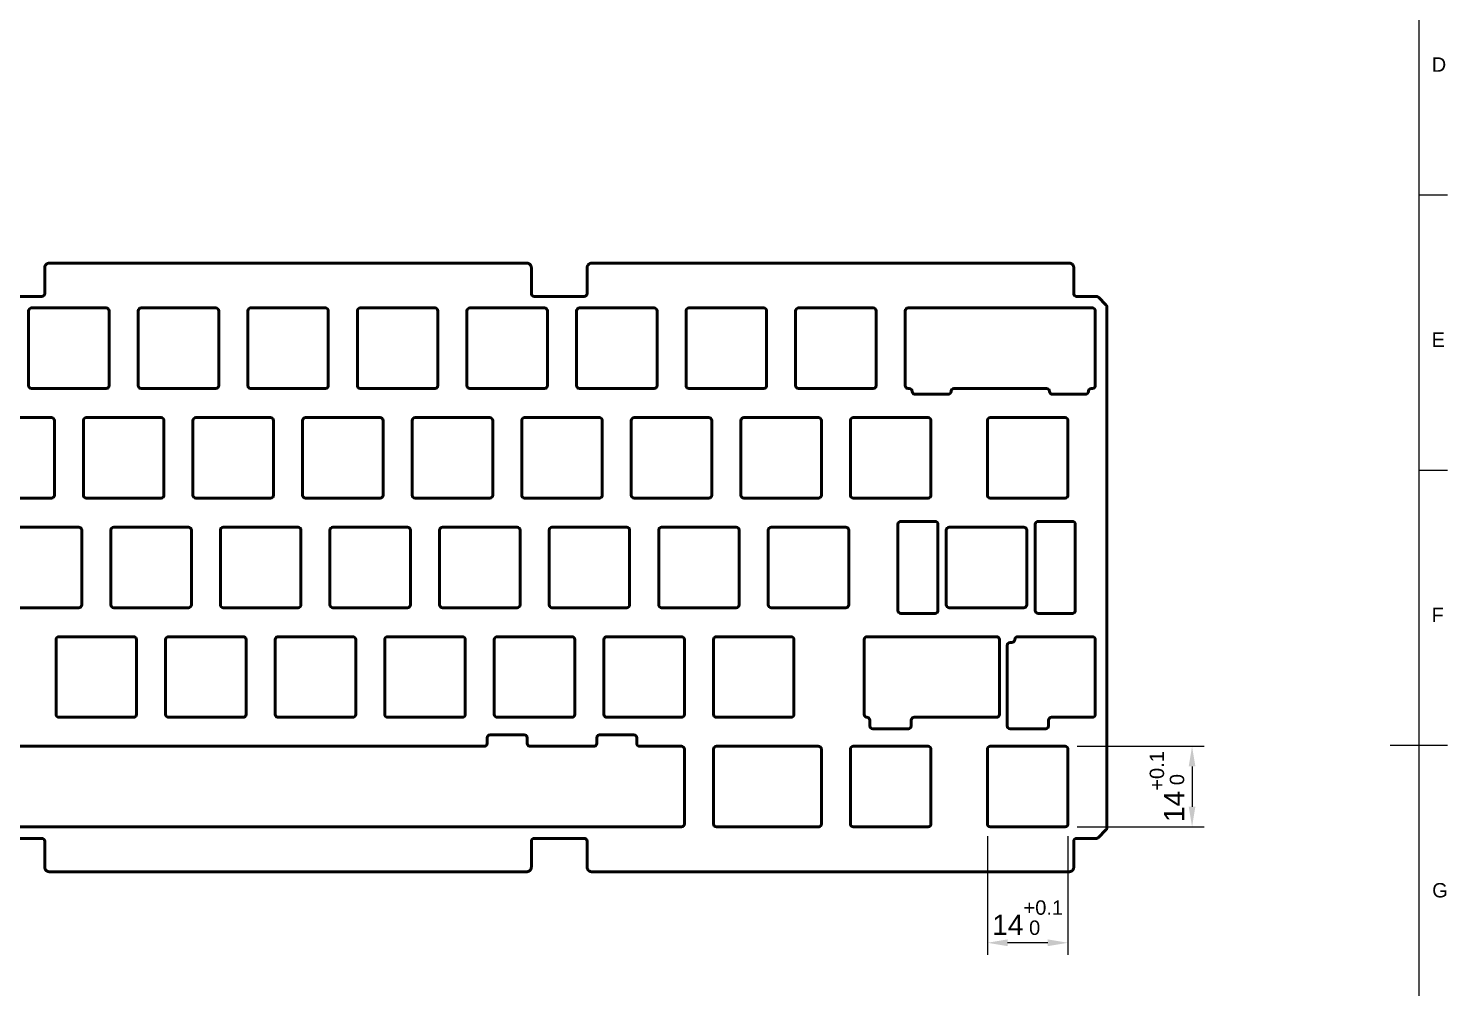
# Model space of a CAD drawing. Header units: millimetres. Extents: x 0 to 420, y 0 to 594.
# Drawn here: x 168.3 to 415, y 254.9 to 421.6 of the extents above; entities that cross this region are included whole.
import ezdxf

# ---------------------------------------------------------------- set-up
doc = ezdxf.new("R2010")
doc.units = ezdxf.units.MM
doc.header["$LTSCALE"] = 0.75
for name, color, linetype, lineweight in [('BORDER', 7, 'Continuous', 25), ('FD_Dimensions', 7, 'Continuous', 25), ('Visible', 7, 'Continuous', 50)]:
    doc.layers.add(name, color=color, linetype=linetype, lineweight=lineweight)
doc.styles.get("Standard").update_dxf_attribs({"font": 'arial.ttf'})
doc.dimstyles.new('Dim-ISO-25', dxfattribs={"dimtxt": 3.5, "dimasz": 3.5, "dimexe": 2.1, "dimexo": 2.1, "dimgap": 1.4, "dimtad": 1, "dimdsep": 46, "dimtxsty": 'Standard', "dimcen": 0, "dimazin": 2, "dimtp": 0.1, "dimtm": 0.1, "dimtfac": 0.714286, "dimtmove": 0, "dimatfit": 3, "dimfxl": 1, "dimarcsym": 0})

# ---------------------------------------------------------------- blocks, each defined once
blk = doc.blocks.new('ISO_A2(P)_SHEET')
for p, q in [((410, 584), (410, 10)), ((410, 392.67), (415, 392.67)), ((410, 344.83), (415, 344.83)), ((405, 297), (415, 297))]:
    blk.add_line(p, q)
for s, p in [('D', (412.23, 414.08)), ('E', (412.22, 366.25)), ('F', (412.21, 318.42)), ('G', (412.31, 270.54))]:
    blk.add_text(s, height=2.5).set_placement(p)
blk = doc.blocks.new('*D10')
at = {"layer": 'Defpoints', "color": 0, "transparency": 16777216}
for p in [(348.49, 296.81), (348.49, 282.81), (370.57, 282.81)]:
    blk.add_point(p, dxfattribs=at)
at = {"layer": 'FD_Dimensions', "color": 0, "lineweight": -2, "transparency": 16777216}
for p, q in [((350.59, 296.81), (372.67, 296.81)), ((370.57, 293.31), (370.57, 286.31)), ((350.59, 282.81), (372.67, 282.81))]:
    blk.add_line(p, q, dxfattribs=at)
at = {"layer": 'FD_Dimensions', "color": 0, "transparency": 16777216}
for points in [[(369.99, 293.31), (371.15, 293.31), (370.57, 296.81)], [(369.99, 286.31), (371.15, 286.31), (370.57, 282.81)]]:
    blk.add_solid(points, dxfattribs=at)
at = {"layer": 'FD_Dimensions', "color": 0, "transparency": 16777216, "insert": (366.2, 289.81), "char_height": 3.5, "attachment_point": 5, "rotation": 90}
blk.add_mtext('14{\\H0.71429x;\\S+0.1^  0;}', dxfattribs=at)
blk = doc.blocks.new('*D11')
at = {"layer": 'Defpoints', "color": 0, "transparency": 16777216}
for p in [(334.99, 283.31), (348.99, 283.31), (334.99, 262.66)]:
    blk.add_point(p, dxfattribs=at)
at = {"layer": 'FD_Dimensions', "color": 0, "lineweight": -2, "transparency": 16777216}
for p, q in [((334.99, 281.21), (334.99, 260.56)), ((348.99, 281.21), (348.99, 260.56)), ((345.49, 262.66), (338.49, 262.66))]:
    blk.add_line(p, q, dxfattribs=at)
at = {"layer": 'FD_Dimensions', "color": 0, "transparency": 16777216}
for points in [[(338.49, 263.24), (338.49, 262.07), (334.99, 262.66)], [(345.49, 263.24), (345.49, 262.07), (348.99, 262.66)]]:
    blk.add_solid(points, dxfattribs=at)
at = {"layer": 'FD_Dimensions', "color": 0, "transparency": 16777216, "insert": (341.99, 267.03), "char_height": 3.5, "attachment_point": 5}
blk.add_mtext('14{\\H0.71429x;\\S+0.1^  0;}', dxfattribs=at)

msp = doc.modelspace()

# ---------------------------------------------------------------- linework, layer by layer
at = {"layer": 'Visible'}
for p, q in [((171.102, 380.009), (171.102, 375.509)), ((254.902, 380.809), (171.902, 380.809)), ((255.702, 375.509), (255.702, 380.009)), ((265.403, 380.009), (265.403, 375.509)), ((349.202, 380.809), (266.203, 380.809)), ((350.002, 375.509), (350.002, 380.009)), ((170.602, 375.009), (161.901, 375.009)), ((168.802, 373.009), (181.802, 373.009)), ((187.852, 373.009), (200.852, 373.009)), ((206.902, 373.009), (219.902, 373.009)), ((225.952, 373.009), (238.952, 373.009)), ((245.002, 373.009), (258.002, 373.009)), ((264.903, 375.009), (256.202, 375.009)), ((264.052, 373.009), (277.052, 373.009)), ((283.102, 373.009), (296.102, 373.009)), ((302.152, 373.009), (315.152, 373.009)), ((321.202, 373.009), (353.252, 373.009)), ((353.945, 375.009), (350.502, 375.009)), ((355.605, 373.555), (354.298, 374.863)), ((355.752, 282.616), (355.752, 373.202)), ((168.302, 359.509), (168.302, 372.509)), ((182.302, 372.509), (182.302, 359.509)), ((187.352, 359.509), (187.352, 372.509)), ((201.352, 372.509), (201.352, 359.509)), ((206.402, 359.509), (206.402, 372.509)), ((220.402, 372.509), (220.402, 359.509)), ((225.452, 359.509), (225.452, 372.509)), ((239.452, 372.509), (239.452, 359.509)), ((244.502, 359.509), (244.502, 372.509)), ((258.502, 372.509), (258.502, 359.509)), ((263.552, 359.509), (263.552, 372.509)), ((277.552, 372.509), (277.552, 359.509)), ((282.602, 359.509), (282.602, 372.509)), ((296.602, 372.509), (296.602, 359.509)), ((301.652, 359.509), (301.652, 372.509)), ((315.652, 372.509), (315.652, 359.509)), ((320.702, 359.509), (320.702, 372.509)), ((353.752, 372.509), (353.752, 359.509)), ((181.802, 359.009), (168.802, 359.009)), ((200.852, 359.009), (187.852, 359.009)), ((219.902, 359.009), (206.902, 359.009)), ((238.952, 359.009), (225.952, 359.009)), ((258.002, 359.009), (245.002, 359.009)), ((277.052, 359.009), (264.052, 359.009)), ((296.102, 359.009), (283.102, 359.009)), ((315.152, 359.009), (302.152, 359.009)), ((321.414, 359.009), (321.202, 359.009)), ((328.164, 358.009), (322.414, 358.009)), ((345.29, 359.009), (329.164, 359.009)), ((352.04, 358.009), (346.29, 358.009)), ((353.252, 359.009), (353.04, 359.009)), ((159.277, 353.959), (172.277, 353.959)), ((172.777, 353.459), (172.777, 340.459)), ((177.827, 340.459), (177.827, 353.459)), ((178.327, 353.959), (191.327, 353.959)), ((191.827, 353.459), (191.827, 340.459)), ((196.877, 340.459), (196.877, 353.459)), ((197.377, 353.959), (210.377, 353.959)), ((210.877, 353.459), (210.877, 340.459)), ((215.927, 340.459), (215.927, 353.459)), ((216.427, 353.959), (229.427, 353.959)), ((229.927, 353.459), (229.927, 340.459)), ((234.977, 340.459), (234.977, 353.459)), ((235.477, 353.959), (248.477, 353.959)), ((248.977, 353.459), (248.977, 340.459)), ((254.027, 340.459), (254.027, 353.459)), ((254.527, 353.959), (267.527, 353.959)), ((268.027, 353.459), (268.027, 340.459)), ((273.077, 340.459), (273.077, 353.459)), ((273.577, 353.959), (286.577, 353.959)), ((287.077, 353.459), (287.077, 340.459)), ((292.127, 340.459), (292.127, 353.459)), ((292.627, 353.959), (305.627, 353.959)), ((306.127, 353.459), (306.127, 340.459)), ((311.177, 340.459), (311.177, 353.459)), ((311.677, 353.959), (324.677, 353.959)), ((325.177, 353.459), (325.177, 340.459)), ((334.989, 340.459), (334.989, 353.459)), ((335.489, 353.959), (348.489, 353.959)), ((348.989, 353.459), (348.989, 340.459)), ((172.277, 339.959), (159.277, 339.959)), ((191.327, 339.959), (178.327, 339.959)), ((210.377, 339.959), (197.377, 339.959)), ((229.427, 339.959), (216.427, 339.959)), ((248.477, 339.959), (235.477, 339.959)), ((267.527, 339.959), (254.527, 339.959)), ((286.577, 339.959), (273.577, 339.959)), ((305.627, 339.959), (292.627, 339.959)), ((324.677, 339.959), (311.677, 339.959)), ((348.489, 339.959), (335.489, 339.959)), ((319.933, 335.909), (325.883, 335.909)), ((343.809, 335.909), (349.759, 335.909)), ((164.039, 334.909), (177.039, 334.909)), ((177.539, 334.409), (177.539, 321.409)), ((182.589, 321.409), (182.589, 334.409)), ((183.089, 334.909), (196.089, 334.909)), ((196.589, 334.409), (196.589, 321.409)), ((201.639, 321.409), (201.639, 334.409)), ((202.139, 334.909), (215.139, 334.909)), ((215.639, 334.409), (215.639, 321.409)), ((220.689, 321.409), (220.689, 334.409)), ((221.189, 334.909), (234.189, 334.909)), ((234.689, 334.409), (234.689, 321.409)), ((239.739, 321.409), (239.739, 334.409)), ((240.239, 334.909), (253.239, 334.909)), ((253.739, 334.409), (253.739, 321.409)), ((258.789, 321.409), (258.789, 334.409)), ((259.289, 334.909), (272.289, 334.909)), ((272.789, 334.409), (272.789, 321.409)), ((277.839, 321.409), (277.839, 334.409)), ((278.339, 334.909), (291.339, 334.909)), ((291.839, 334.409), (291.839, 321.409)), ((296.889, 321.409), (296.889, 334.409)), ((297.389, 334.909), (310.389, 334.909)), ((310.889, 334.409), (310.889, 321.409)), ((319.433, 320.409), (319.433, 335.409)), ((326.383, 335.409), (326.383, 320.409)), ((327.846, 321.409), (327.846, 334.409)), ((328.346, 334.909), (341.346, 334.909)), ((341.846, 334.409), (341.846, 321.409)), ((343.309, 320.409), (343.309, 335.409)), ((350.259, 335.409), (350.259, 320.409)), ((177.039, 320.909), (164.039, 320.909)), ((196.089, 320.909), (183.089, 320.909)), ((215.139, 320.909), (202.139, 320.909)), ((234.189, 320.909), (221.189, 320.909)), ((253.239, 320.909), (240.239, 320.909)), ((272.289, 320.909), (259.289, 320.909)), ((291.339, 320.909), (278.339, 320.909)), ((310.389, 320.909), (297.389, 320.909)), ((341.346, 320.909), (328.346, 320.909)), ((325.883, 319.909), (319.933, 319.909)), ((349.759, 319.909), (343.809, 319.909)), ((173.564, 315.859), (186.564, 315.859)), ((192.614, 315.859), (205.614, 315.859)), ((211.664, 315.859), (224.664, 315.859)), ((230.714, 315.859), (243.714, 315.859)), ((249.764, 315.859), (262.764, 315.859)), ((268.814, 315.859), (281.814, 315.859)), ((287.864, 315.859), (300.864, 315.859)), ((314.058, 315.859), (336.583, 315.859)), ((340.252, 315.859), (353.252, 315.859)), ((173.064, 302.359), (173.064, 315.359)), ((187.064, 315.359), (187.064, 302.359)), ((192.114, 302.359), (192.114, 315.359)), ((206.114, 315.359), (206.114, 302.359)), ((211.164, 302.359), (211.164, 315.359)), ((225.164, 315.359), (225.164, 302.359)), ((230.214, 302.359), (230.214, 315.359)), ((244.214, 315.359), (244.214, 302.359)), ((249.264, 302.359), (249.264, 315.359)), ((263.264, 315.359), (263.264, 302.359)), ((268.314, 302.359), (268.314, 315.359)), ((282.314, 315.359), (282.314, 302.359)), ((287.364, 302.359), (287.364, 315.359)), ((301.364, 315.359), (301.364, 302.359)), ((313.558, 302.359), (313.558, 315.359)), ((337.083, 315.359), (337.083, 302.359)), ((338.421, 300.359), (338.421, 314.359)), ((338.921, 314.859), (339.252, 314.859)), ((353.752, 315.359), (353.752, 302.359)), ((186.564, 301.859), (173.564, 301.859)), ((205.614, 301.859), (192.614, 301.859)), ((224.664, 301.859), (211.664, 301.859)), ((243.714, 301.859), (230.714, 301.859)), ((262.764, 301.859), (249.764, 301.859)), ((281.814, 301.859), (268.814, 301.859)), ((300.864, 301.859), (287.864, 301.859)), ((314.545, 300.359), (314.545, 301.359)), ((321.745, 301.359), (321.745, 300.359)), ((336.583, 301.859), (322.245, 301.859)), ((345.621, 301.359), (345.621, 300.359)), ((353.252, 301.859), (346.121, 301.859)), ((248.527, 298.809), (254.477, 298.809)), ((267.577, 298.809), (273.527, 298.809)), ((321.245, 299.859), (315.045, 299.859)), ((345.121, 299.859), (338.921, 299.859)), ((160.227, 296.809), (247.527, 296.809)), ((248.027, 297.309), (248.027, 298.309)), ((254.977, 298.309), (254.977, 297.309)), ((255.477, 296.809), (266.577, 296.809)), ((267.077, 297.309), (267.077, 298.309)), ((274.027, 298.309), (274.027, 297.309)), ((274.527, 296.809), (281.814, 296.809)), ((282.314, 296.309), (282.314, 283.309)), ((287.364, 283.309), (287.364, 296.309)), ((287.864, 296.809), (305.627, 296.809)), ((306.127, 296.309), (306.127, 283.309)), ((311.177, 283.309), (311.177, 296.309)), ((311.677, 296.809), (324.677, 296.809)), ((325.177, 296.309), (325.177, 283.309)), ((334.989, 283.309), (334.989, 296.309)), ((335.489, 296.809), (348.489, 296.809)), ((348.989, 296.309), (348.989, 283.309)), ((281.814, 282.809), (153.277, 282.809)), ((305.627, 282.809), (287.864, 282.809)), ((324.677, 282.809), (311.677, 282.809)), ((348.489, 282.809), (335.489, 282.809)), ((354.298, 280.955), (355.605, 282.263)), ((161.901, 280.809), (170.602, 280.809)), ((171.102, 280.309), (171.102, 275.809)), ((255.702, 275.809), (255.702, 280.309)), ((256.202, 280.809), (264.903, 280.809)), ((265.403, 280.309), (265.403, 275.809)), ((350.002, 275.809), (350.002, 280.309)), ((350.502, 280.809), (353.945, 280.809)), ((171.902, 275.009), (254.902, 275.009)), ((266.203, 275.009), (349.202, 275.009))]:
    msp.add_line(p, q, dxfattribs=at)
for centre, start, end in [((170.602, 375.509), 270, 0), ((256.202, 375.509), 180, 270), ((264.903, 375.509), 270, 0), ((350.502, 375.509), 180, 270), ((321.414, 358.509), 0, 90), ((329.164, 358.509), 90, 180), ((345.29, 358.509), 0, 90), ((353.04, 358.509), 90, 180), ((339.252, 315.359), 270, 0), ((314.045, 301.359), 0, 89.25513), ((322.245, 301.359), 90, 180), ((346.121, 301.359), 90, 180), ((274.527, 297.309), 180, 270), ((170.602, 280.309), 0, 90), ((256.202, 280.309), 90, 180), ((264.903, 280.309), 0, 90), ((350.502, 280.309), 90, 180)]:
    msp.add_arc(centre, 0.5, start, end, dxfattribs=at)
at = {"layer": 'Visible', "extrusion": (0, 0, -1)}
for centre, start, end in [((-168.802, 372.509), 0, 90), ((-181.802, 372.509), 90, 180), ((-187.852, 372.509), 0, 90), ((-200.852, 372.509), 90, 180), ((-206.902, 372.509), 0, 90), ((-219.902, 372.509), 90, 180), ((-225.952, 372.509), 0, 90), ((-238.952, 372.509), 90, 180), ((-245.002, 372.509), 0, 90), ((-258.002, 372.509), 90, 180), ((-264.052, 372.509), 0, 90), ((-277.052, 372.509), 90, 180), ((-283.102, 372.509), 0, 90), ((-296.102, 372.509), 90, 180), ((-302.152, 372.509), 0, 90), ((-315.152, 372.509), 90, 180), ((-321.202, 372.509), 0, 90), ((-353.252, 372.509), 90, 180), ((-168.802, 359.509), 270, 0), ((-181.802, 359.509), 180, 270), ((-187.852, 359.509), 270, 0), ((-200.852, 359.509), 180, 270), ((-206.902, 359.509), 270, 0), ((-219.902, 359.509), 180, 270), ((-225.952, 359.509), 270, 0), ((-238.952, 359.509), 180, 270), ((-245.002, 359.509), 270, 0), ((-258.002, 359.509), 180, 270), ((-264.052, 359.509), 270, 0), ((-277.052, 359.509), 180, 270), ((-283.102, 359.509), 270, 0), ((-296.102, 359.509), 180, 270), ((-302.152, 359.509), 270, 0), ((-315.152, 359.509), 180, 270), ((-321.202, 359.509), 270, 0), ((-322.414, 358.509), 270, 0), ((-328.164, 358.509), 180, 270), ((-346.29, 358.509), 270, 0), ((-352.04, 358.509), 180, 270), ((-353.252, 359.509), 180, 270), ((-172.277, 353.459), 90, 180), ((-178.327, 353.459), 0, 90), ((-191.327, 353.459), 90, 180), ((-197.377, 353.459), 0, 90), ((-210.377, 353.459), 90, 180), ((-216.427, 353.459), 0, 90), ((-229.427, 353.459), 90, 180), ((-235.477, 353.459), 0, 90), ((-248.477, 353.459), 90, 180), ((-254.527, 353.459), 0, 90), ((-267.527, 353.459), 90, 180), ((-273.577, 353.459), 0, 90), ((-286.577, 353.459), 90, 180), ((-292.627, 353.459), 0, 90), ((-305.627, 353.459), 90, 180), ((-311.677, 353.459), 0, 90), ((-324.677, 353.459), 90, 180), ((-335.489, 353.459), 0, 90), ((-348.489, 353.459), 90, 180), ((-172.277, 340.459), 180, 270), ((-178.327, 340.459), 270, 0), ((-191.327, 340.459), 180, 270), ((-197.377, 340.459), 270, 0), ((-210.377, 340.459), 180, 270), ((-216.427, 340.459), 270, 0), ((-229.427, 340.459), 180, 270), ((-235.477, 340.459), 270, 0), ((-248.477, 340.459), 180, 270), ((-254.527, 340.459), 270, 0), ((-267.527, 340.459), 180, 270), ((-273.577, 340.459), 270, 0), ((-286.577, 340.459), 180, 270), ((-292.627, 340.459), 270, 0), ((-305.627, 340.459), 180, 270), ((-311.677, 340.459), 270, 0), ((-324.677, 340.459), 180, 270), ((-335.489, 340.459), 270, 0), ((-348.489, 340.459), 180, 270), ((-319.933, 335.409), 0, 90), ((-325.883, 335.409), 90, 180), ((-343.809, 335.409), 0, 90), ((-349.759, 335.409), 90, 180), ((-177.039, 334.409), 90, 180), ((-183.089, 334.409), 0, 90), ((-196.089, 334.409), 90, 180), ((-202.139, 334.409), 0, 90), ((-215.139, 334.409), 90, 180), ((-221.189, 334.409), 0, 90), ((-234.189, 334.409), 90, 180), ((-240.239, 334.409), 0, 90), ((-253.239, 334.409), 90, 180), ((-259.289, 334.409), 0, 90), ((-272.289, 334.409), 90, 180), ((-278.339, 334.409), 0, 90), ((-291.339, 334.409), 90, 180), ((-297.389, 334.409), 0, 90), ((-310.389, 334.409), 90, 180), ((-328.346, 334.409), 0, 90), ((-341.346, 334.409), 90, 180), ((-177.039, 321.409), 180, 270), ((-183.089, 321.409), 270, 0), ((-196.089, 321.409), 180, 270), ((-202.139, 321.409), 270, 0), ((-215.139, 321.409), 180, 270), ((-221.189, 321.409), 270, 0), ((-234.189, 321.409), 180, 270), ((-240.239, 321.409), 270, 0), ((-253.239, 321.409), 180, 270), ((-259.289, 321.409), 270, 0), ((-272.289, 321.409), 180, 270), ((-278.339, 321.409), 270, 0), ((-291.339, 321.409), 180, 270), ((-297.389, 321.409), 270, 0), ((-310.389, 321.409), 180, 270), ((-328.346, 321.409), 270, 0), ((-341.346, 321.409), 180, 270), ((-319.933, 320.409), 270, 0), ((-325.883, 320.409), 180, 270), ((-343.809, 320.409), 270, 0), ((-349.759, 320.409), 180, 270), ((-173.564, 315.359), 0, 90), ((-186.564, 315.359), 90, 180), ((-192.614, 315.359), 0, 90), ((-205.614, 315.359), 90, 180), ((-211.664, 315.359), 0, 90), ((-224.664, 315.359), 90, 180), ((-230.714, 315.359), 0, 90), ((-243.714, 315.359), 90, 180), ((-249.764, 315.359), 0, 90), ((-262.764, 315.359), 90, 180), ((-268.814, 315.359), 0, 90), ((-281.814, 315.359), 90, 180), ((-287.864, 315.359), 0, 90), ((-300.864, 315.359), 90, 180), ((-314.058, 315.359), 0, 90), ((-336.583, 315.359), 90, 180), ((-340.252, 315.359), 0, 90), ((-353.252, 315.359), 90, 180), ((-338.921, 314.359), 0, 90), ((-173.564, 302.359), 270, 0), ((-186.564, 302.359), 180, 270), ((-192.614, 302.359), 270, 0), ((-205.614, 302.359), 180, 270), ((-211.664, 302.359), 270, 0), ((-224.664, 302.359), 180, 270), ((-230.714, 302.359), 270, 0), ((-243.714, 302.359), 180, 270), ((-249.764, 302.359), 270, 0), ((-262.764, 302.359), 180, 270), ((-268.814, 302.359), 270, 0), ((-281.814, 302.359), 180, 270), ((-287.864, 302.359), 270, 0), ((-300.864, 302.359), 180, 270), ((-314.058, 302.359), 270.74487, 0), ((-336.583, 302.359), 180, 270), ((-353.252, 302.359), 180, 270), ((-248.527, 298.309), 0, 90), ((-254.477, 298.309), 90, 180), ((-267.577, 298.309), 0, 90), ((-273.527, 298.309), 90, 180), ((-315.045, 300.359), 270, 0), ((-321.245, 300.359), 180, 270), ((-338.921, 300.359), 270, 0), ((-345.121, 300.359), 180, 270), ((-247.527, 297.309), 180, 270), ((-255.477, 297.309), 270, 0), ((-266.577, 297.309), 180, 270), ((-281.814, 296.309), 90, 180), ((-287.864, 296.309), 0, 90), ((-311.677, 296.309), 0, 90), ((-324.677, 296.309), 90, 180), ((-335.489, 296.309), 0, 90), ((-348.489, 296.309), 90, 180), ((-281.814, 283.309), 180, 270), ((-287.864, 283.309), 270, 0), ((-311.677, 283.309), 270, 0), ((-324.677, 283.309), 180, 270), ((-335.489, 283.309), 270, 0), ((-348.489, 283.309), 180, 270)]:
    msp.add_arc(centre, 0.5, start, end, dxfattribs=at)
at = {"layer": 'Visible'}
for points, weights in [([(171.902, 380.809), (171.102, 380.809), (171.102, 380.009)], [1, 0.707106781187, 1]), ([(255.702, 380.009), (255.702, 380.809), (254.902, 380.809)], [1, 0.707106781187, 1]), ([(266.203, 380.809), (265.403, 380.809), (265.403, 380.009)], [1, 0.707106781187, 1]), ([(350.002, 380.009), (350.002, 380.809), (349.202, 380.809)], [1, 0.707106781187, 1]), ([(354.298, 374.863), (354.152, 375.009), (353.945, 375.009)], [1, 0.923879532511, 1]), ([(355.752, 373.202), (355.752, 373.409), (355.605, 373.555)], [1, 0.923879532511, 1]), ([(305.627, 296.809), (306.127, 296.809), (306.127, 296.309)], [1, 0.707106781187, 1]), ([(306.127, 283.309), (306.127, 282.809), (305.627, 282.809)], [1, 0.707106781187, 1]), ([(355.605, 282.263), (355.752, 282.409), (355.752, 282.616)], [1, 0.923879532511, 1]), ([(353.945, 280.809), (354.152, 280.809), (354.298, 280.955)], [1, 0.923879532511, 1]), ([(171.102, 275.809), (171.102, 275.009), (171.902, 275.009)], [1, 0.707106781187, 1]), ([(254.902, 275.009), (255.702, 275.009), (255.702, 275.809)], [1, 0.707106781187, 1]), ([(265.403, 275.809), (265.403, 275.009), (266.203, 275.009)], [1, 0.707106781187, 1]), ([(349.202, 275.009), (350.002, 275.009), (350.002, 275.809)], [1, 0.707106781187, 1])]:
    msp.add_rational_spline(points, weights, degree=2, dxfattribs=at)

# ---------------------------------------------------------------- block references
at = {"layer": 'BORDER'}
msp.add_blockref('ISO_A2(P)_SHEET', (0, 0), dxfattribs=at)

# ---------------------------------------------------------------- dimensions: what is measured, and where the dimension line sits
at = {"layer": 'FD_Dimensions'}
dim = msp.add_linear_dim(base=(370.571, 282.809), p1=(348.489, 296.809), p2=(348.489, 282.809), angle=90, dimstyle='Dim-ISO-25', override={"dimgap": 1.4, "dimlfac": 1, "dimclrd": 0, "dimclre": 0, "dimtol": 1, "dimlim": 0, "dimtm": 0}, dxfattribs=at)
dim.commit()
dim.dimension.update_dxf_attribs({"geometry": '*D10', "text_midpoint": (366.201, 289.809)})
dim = msp.add_linear_dim(base=(334.989, 262.657), p1=(348.989, 283.309), p2=(334.989, 283.309), dimstyle='Dim-ISO-25', override={"dimgap": 1.4, "dimlfac": 1, "dimclrd": 0, "dimclre": 0, "dimtol": 1, "dimlim": 0, "dimtm": 0}, dxfattribs=at)
dim.commit()
dim.dimension.update_dxf_attribs({"geometry": '*D11', "text_midpoint": (341.989, 267.027)})

doc.saveas('drawing.dxf')
